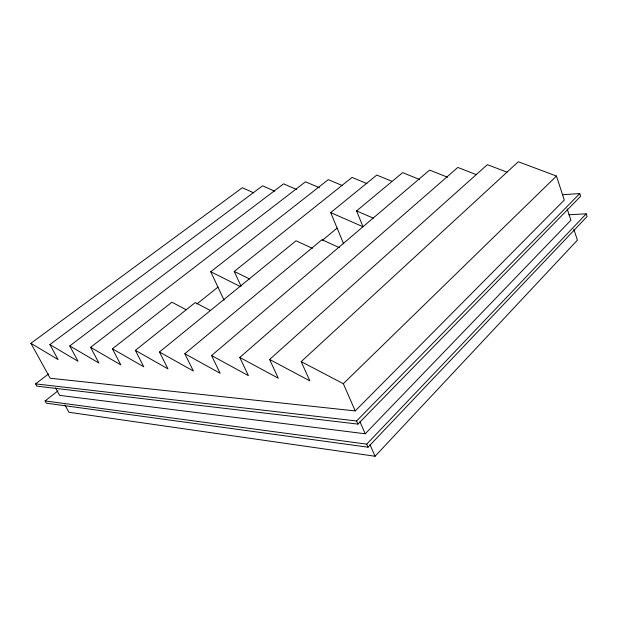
<?xml version="1.0" encoding="UTF-8"?>
<svg xmlns="http://www.w3.org/2000/svg" width="618" height="618" viewBox="0 0 618 618"><rect width="100%" height="100%" fill="white"/><g stroke="black" fill="none" stroke-linecap="round" stroke-linejoin="round"><path stroke-width="0.93" d="M64.913 404.96L68.953 412.276L375.064 456.254L577.39 240.147L573.836 229.255M58.03 390.815L45.114 400.928L46.381 403.191L368.065 447.2L587.1 216.516L586.243 213.836L568.892 214.747M45.114 400.928L366.729 444.149L586.243 213.836M55.543 387.957L59.629 395.373L365.238 433.79L570.893 220.232L567.177 208.861M48.575 373.921L35.589 383.871L36.864 386.157L357.938 424.102L580.626 196.292L579.754 193.565L562.434 194.732M35.589 383.871L356.571 420.989L579.754 193.565M253.65 192.793L242.318 187.741L30.9 343.284L50.182 378.247L355.234 410.916L564.288 200.023L556.463 176.06L518.317 161.746L301.182 361.615L309.842 380.858L269.61 359.467L487.363 164.658L507.054 172.19M355.234 410.916L343.33 383.693L556.463 176.06M447.525 177.196L429.603 170.104L211.565 355.535L248.405 375.667L239.784 357.451L457.822 167.447L476.37 174.662M312.399 248.336L296.053 240.796L159.467 352.005L193.372 371.016L184.828 353.72L321.932 239.722L339.336 247.633M391.758 181.205L376.779 175.079L330.692 212.592L362.998 226.76L356.586 210.916L402.612 172.646L419.483 179.436M322.534 240.209L337.104 228.081M196.879 303.994L217.953 287.123M186.157 309.734L171.904 302.202L112.437 348.815L143.801 366.829L135.365 350.367L195.226 302.573L210.475 310.537M241.082 286.265L234.261 271.418L352.021 177.405L366.914 183.592M224.071 300.17L210.746 271.758L328.282 179.645L342.241 185.531M296.64 189.51L283.608 183.847L69.772 345.918L98.911 363.029L90.599 347.331L305.493 181.792L319.413 187.748M30.9 343.284L58.069 359.583L49.896 344.574L262.565 185.833L274.74 191.186M356.586 210.916L373.334 218.146M234.261 271.418L249.765 279.073M210.746 271.758L239.776 286.288M301.182 361.615L343.33 383.693M239.784 357.451L278.254 378.193L269.61 359.467M184.828 353.72L220.147 373.28L211.565 355.535M135.365 350.367L167.957 368.869L159.467 352.005M90.599 347.331L120.811 364.883L112.437 348.815M49.896 344.574L78.015 361.267L69.772 345.918M359.97 421.739L365.238 433.79M370.035 444.767L375.064 456.254M356.571 420.989L357.938 424.102M366.729 444.149L368.065 447.2M330.692 212.592L343.647 243.855"/></g></svg>
